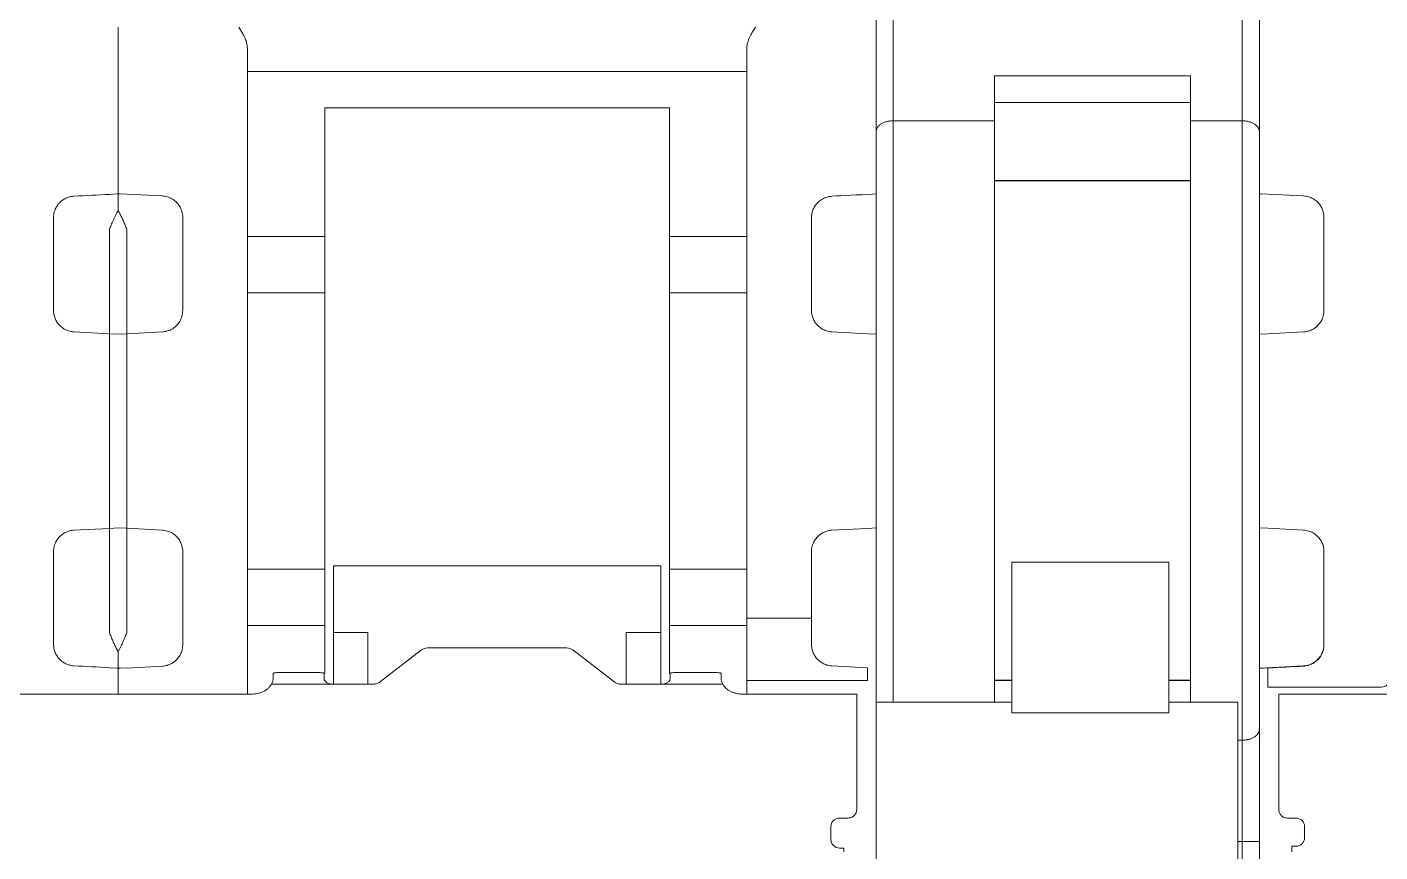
# Model space of a CAD drawing. Header units: millimetres. Extents: x 4137 to 6698, y 1400 to 3585.
# Drawn here: x 4567.43 to 4598.85, y 2349.15 to 2368.31 of the extents above; entities that cross this region are included whole.
import ezdxf

# ---------------------------------------------------------------- set-up
doc = ezdxf.new("R2010")
doc.units = ezdxf.units.MM
doc.layers.add('000-PI-Oprema', color=30, linetype='Continuous', lineweight=5)

msp = doc.modelspace()

# ---------------------------------------------------------------- linework, layer by layer
at = {"layer": '000-PI-Oprema', "color": 0, "linetype": 'ByBlock', "lineweight": 0}
for p, q in [((4587.148, 2365.88), (4587.148, 2392.491)), ((4587.548, 2366.135), (4587.548, 2392.491)), ((4595.648, 2366.135), (4595.648, 2392.491)), ((4596.048, 2392.491), (4596.048, 2365.88)), ((4596.048, 2392.491), (4596.048, 2365.88)), ((4589.898, 2366.135), (4589.898, 2367.176)), ((4594.448, 2367.176), (4589.898, 2367.176)), ((4594.448, 2367.176), (4594.448, 2366.135)), ((4594.448, 2366.561), (4589.898, 2366.561)), ((4587.148, 2352.631), (4587.148, 2365.88)), ((4589.898, 2366.135), (4587.548, 2366.135)), ((4587.548, 2366.135), (4587.548, 2352.631)), ((4589.898, 2366.135), (4589.898, 2352.631)), ((4595.648, 2366.135), (4594.448, 2366.135)), ((4594.448, 2352.631), (4594.448, 2366.135)), ((4595.648, 2351.747), (4595.648, 2366.135)), ((4596.048, 2365.88), (4596.048, 2352.002)), ((4594.448, 2364.747), (4589.898, 2364.747)), ((4594.448, 2364.741), (4589.898, 2364.741)), ((4592.548, 2364.747), (4592.548, 2364.741)), ((4590.298, 2355.882), (4590.298, 2352.384)), ((4593.948, 2355.882), (4590.298, 2355.882)), ((4593.948, 2355.882), (4593.948, 2352.384)), ((4589.898, 2353.141), (4590.298, 2353.141)), ((4590.298, 2353.135), (4589.898, 2353.135)), ((4593.948, 2353.141), (4594.448, 2353.141)), ((4594.448, 2353.135), (4593.948, 2353.135)), ((4587.148, 2327.041), (4587.148, 2352.631)), ((4590.298, 2352.631), (4587.148, 2352.631)), ((4593.948, 2352.384), (4590.298, 2352.384)), ((4595.548, 2352.631), (4593.948, 2352.631)), ((4595.548, 2352.631), (4595.548, 2348.231)), ((4595.648, 2351.747), (4595.548, 2351.747)), ((4595.648, 2349.391), (4595.648, 2351.747)), ((4596.048, 2352.002), (4596.048, 2349.391)), ((4595.548, 2349.391), (4595.648, 2349.391)), ((4596.048, 2349.391), (4595.648, 2349.391)), ((4595.648, 2348.391), (4595.648, 2349.391)), ((4596.048, 2349.391), (4596.048, 2348.791))]:
    msp.add_line(p, q, dxfattribs=at)
at = {"layer": '000-PI-Oprema', "color": 0, "lineweight": 0}
for p, q in [((4569.548, 2368.311), (4569.548, 2367.07)), ((4584.148, 2367.28), (4572.548, 2367.28)), ((4569.548, 2367.07), (4569.548, 2364.436)), ((4574.348, 2365.61), (4574.348, 2366.434)), ((4582.348, 2366.434), (4574.348, 2366.434)), ((4582.348, 2366.434), (4582.348, 2365.61)), ((4574.348, 2365.61), (4574.348, 2363.445)), ((4582.348, 2363.445), (4582.348, 2365.61)), ((4569.348, 2364.425), (4569.528, 2364.434)), ((4569.593, 2364.435), (4569.565, 2364.436)), ((4569.748, 2364.43), (4569.593, 2364.435)), ((4570.574, 2364.389), (4569.748, 2364.432)), ((4570.574, 2364.389), (4570.574, 2364.383)), ((4596.093, 2364.435), (4596.065, 2364.436)), ((4596.248, 2364.43), (4596.093, 2364.435)), ((4597.074, 2364.389), (4596.248, 2364.432)), ((4596.248, 2364.43), (4596.248, 2364.432)), ((4597.074, 2364.383), (4597.074, 2364.389)), ((4587.148, 2364.052), (4587.148, 2361.178)), ((4596.048, 2361.176), (4596.048, 2364.053)), ((4569.348, 2363.616), (4569.348, 2361.189)), ((4569.748, 2361.187), (4569.748, 2363.618)), ((4572.548, 2363.445), (4574.348, 2363.445)), ((4574.348, 2363.445), (4574.348, 2362.135)), ((4582.348, 2362.135), (4582.348, 2363.445)), ((4582.348, 2363.445), (4584.148, 2363.445)), ((4574.348, 2362.135), (4572.548, 2362.135)), ((4574.348, 2362.135), (4574.348, 2355.722)), ((4582.348, 2355.722), (4582.348, 2362.135)), ((4584.148, 2362.135), (4582.348, 2362.135)), ((4569.348, 2361.189), (4568.522, 2361.232)), ((4569.348, 2361.189), (4569.548, 2361.178)), ((4569.748, 2361.187), (4569.548, 2361.176)), ((4570.574, 2361.23), (4569.748, 2361.187)), ((4586.122, 2361.232), (4586.948, 2361.189)), ((4586.948, 2361.189), (4587.148, 2361.178)), ((4596.048, 2361.176), (4596.248, 2361.187)), ((4596.248, 2361.187), (4597.074, 2361.23)), ((4568.522, 2356.625), (4569.348, 2356.668)), ((4569.548, 2356.679), (4569.348, 2356.668)), ((4569.348, 2356.668), (4569.348, 2354.24)), ((4569.548, 2356.68), (4569.748, 2356.67)), ((4569.748, 2356.67), (4570.574, 2356.627)), ((4569.748, 2354.239), (4569.748, 2356.67)), ((4586.948, 2356.668), (4586.122, 2356.625)), ((4587.148, 2356.679), (4586.948, 2356.668)), ((4587.148, 2356.679), (4587.148, 2355.505)), ((4596.248, 2356.67), (4596.048, 2356.68)), ((4596.048, 2355.628), (4596.048, 2356.68)), ((4597.074, 2356.627), (4596.248, 2356.67)), ((4572.548, 2355.722), (4574.348, 2355.722)), ((4574.348, 2355.722), (4574.348, 2354.412)), ((4574.548, 2354.248), (4574.548, 2355.799)), ((4574.548, 2355.799), (4582.148, 2355.799)), ((4582.148, 2355.799), (4582.148, 2354.248)), ((4582.348, 2355.8), (4582.343, 2355.8)), ((4582.348, 2354.412), (4582.348, 2355.722)), ((4582.348, 2355.722), (4584.148, 2355.722)), ((4585.648, 2354.578), (4584.148, 2354.578)), ((4574.348, 2354.412), (4572.548, 2354.412)), ((4574.348, 2354.412), (4574.348, 2353.308)), ((4574.548, 2354.248), (4575.348, 2354.248)), ((4574.548, 2353.046), (4574.548, 2354.248)), ((4575.348, 2354.248), (4575.348, 2353.046)), ((4581.348, 2354.248), (4582.148, 2354.248)), ((4581.348, 2353.046), (4581.348, 2354.248)), ((4582.148, 2354.248), (4582.148, 2353.046)), ((4582.348, 2353.287), (4582.348, 2354.412)), ((4582.348, 2354.412), (4584.148, 2354.412)), ((4575.606, 2353.091), (4576.589, 2353.844)), ((4576.731, 2353.889), (4579.965, 2353.889)), ((4580.106, 2353.844), (4581.089, 2353.091)), ((4569.528, 2353.422), (4569.348, 2353.432)), ((4569.548, 2353.421), (4569.548, 2352.817)), ((4569.593, 2353.421), (4569.748, 2353.426)), ((4569.748, 2353.424), (4570.574, 2353.468)), ((4569.748, 2353.426), (4569.748, 2353.424)), ((4573.147, 2353.223), (4573.147, 2353.302)), ((4574.131, 2353.319), (4573.347, 2353.319)), ((4574.331, 2353.302), (4574.331, 2353.223)), ((4582.365, 2353.223), (4582.365, 2353.302)), ((4583.348, 2353.319), (4582.565, 2353.319)), ((4583.548, 2353.302), (4583.548, 2353.223)), ((4586.122, 2353.475), (4586.948, 2353.432)), ((4596.065, 2353.42), (4597.074, 2353.473)), ((4596.248, 2353.424), (4596.248, 2353.426)), ((4597.074, 2353.468), (4597.074, 2353.473)), ((4572.548, 2353.099), (4572.548, 2352.817)), ((4573.106, 2353.046), (4574.531, 2353.046)), ((4575.465, 2353.046), (4574.531, 2353.046)), ((4582.165, 2353.046), (4581.231, 2353.046)), ((4583.59, 2353.046), (4582.165, 2353.046)), ((4584.148, 2352.828), (4584.148, 2353.251)), ((4586.948, 2353.132), (4584.148, 2353.132)), ((4566.448, 2352.817), (4572.647, 2352.817)), ((4584.048, 2352.817), (4586.698, 2352.817)), ((4586.698, 2352.817), (4586.698, 2352.204)), ((4598.848, 2352.977), (4596.248, 2352.977)), ((4596.498, 2352.204), (4596.498, 2352.817)), ((4596.498, 2352.817), (4599.147, 2352.817)), ((4586.698, 2350.138), (4586.698, 2351.547)), ((4596.498, 2351.547), (4596.498, 2350.138)), ((4586.498, 2349.939), (4586.298, 2349.939)), ((4596.898, 2349.939), (4596.698, 2349.939)), ((4586.098, 2349.74), (4586.098, 2349.441)), ((4587.148, 2349.545), (4587.148, 2349.378)), ((4596.048, 2349.228), (4596.048, 2349.545)), ((4597.098, 2349.49), (4597.098, 2349.74)), ((4586.298, 2349.241), (4586.398, 2349.241)), ((4586.398, 2349.152), (4586.398, 2349.241)), ((4587.148, 2349.228), (4587.148, 2347.031)), ((4596.048, 2347.955), (4596.048, 2349.228)), ((4596.798, 2349.285), (4596.898, 2349.285)), ((4596.798, 2349.241), (4596.798, 2349.285)), ((4596.798, 2349.241), (4596.798, 2349.152))]:
    msp.add_line(p, q, dxfattribs=at)
at = {"layer": '000-PI-Oprema', "color": 0, "lineweight": 0, "flags": 128}
msp.add_lwpolyline([(4599.048, 2353.099), (4599.044, 2353.075), (4599.032, 2353.052), (4599.014, 2353.031), (4598.989, 2353.013), (4598.959, 2352.997), (4598.924, 2352.986), (4598.887, 2352.979), (4598.848, 2352.977)], dxfattribs=at)
at = {"layer": '000-PI-Oprema', "color": 0, "lineweight": 0}
for points, knots in [([(4572.348, 2368.311), (4572.381, 2368.258), (4572.428, 2368.184), (4572.48, 2368.084), (4572.513, 2368.007), (4572.541, 2367.92), (4572.546, 2367.853), (4572.548, 2367.821)], [0, 0, 0, 0, 0.350596, 0.493868, 0.625405, 0.821427, 1, 1, 1, 1]), ([(4584.148, 2367.821), (4584.149, 2367.842), (4584.151, 2367.886), (4584.165, 2367.952), (4584.187, 2368.018), (4584.216, 2368.085), (4584.267, 2368.184), (4584.314, 2368.259), (4584.348, 2368.311)], [0, 0, 0, 0, 0.117336, 0.242611, 0.377617, 0.505972, 0.652001, 1, 1, 1, 1]), ([(4587.148, 2368.311), (4587.148, 2368.279), (4587.148, 2368.215), (4587.148, 2368.119), (4587.148, 2368.024), (4587.148, 2367.897), (4587.148, 2367.741), (4587.148, 2367.565), (4587.148, 2367.405), (4587.148, 2367.268), (4587.148, 2367.152), (4587.148, 2367.097), (4587.148, 2367.07)], [0, 0, 0, 0, 0.061391, 0.122427, 0.18342, 0.24468, 0.372209, 0.500076, 0.627605, 0.755472, 0.877481, 1, 1, 1, 1]), ([(4596.048, 2367.07), (4596.048, 2367.083), (4596.048, 2367.109), (4596.048, 2367.157), (4596.048, 2367.209), (4596.048, 2367.289), (4596.048, 2367.405), (4596.048, 2367.564), (4596.048, 2367.741), (4596.048, 2367.927), (4596.048, 2368.118), (4596.048, 2368.247), (4596.048, 2368.311)], [0, 0, 0, 0, 0.061391, 0.122427, 0.18342, 0.24468, 0.372209, 0.500076, 0.627605, 0.755472, 0.877481, 1, 1, 1, 1]), ([(4572.548, 2367.821), (4572.548, 2367.806), (4572.548, 2367.774), (4572.548, 2367.733), (4572.548, 2367.696), (4572.548, 2367.677), (4572.548, 2367.667)], [0, 0, 0, 0, 0.251193, 0.5, 0.748807, 1, 1, 1, 1]), ([(4584.148, 2367.667), (4584.148, 2367.677), (4584.148, 2367.696), (4584.148, 2367.733), (4584.148, 2367.774), (4584.148, 2367.806), (4584.148, 2367.821)], [0, 0, 0, 0, 0.251193, 0.5, 0.748807, 1, 1, 1, 1]), ([(4572.548, 2367.667), (4572.548, 2367.627), (4572.548, 2367.546), (4572.548, 2367.415), (4572.548, 2367.275), (4572.548, 2367.128), (4572.548, 2366.972), (4572.548, 2366.807), (4572.548, 2366.635), (4572.548, 2366.394), (4572.548, 2366.076), (4572.548, 2365.664), (4572.548, 2365.227), (4572.548, 2364.914), (4572.548, 2364.757)], [0, 0, 0, 0, 0.062736, 0.125281, 0.187695, 0.250043, 0.312387, 0.374792, 0.437318, 0.500031, 0.625212, 0.749931, 0.874692, 1, 1, 1, 1]), ([(4584.148, 2364.606), (4584.148, 2364.689), (4584.148, 2364.856), (4584.148, 2365.097), (4584.148, 2365.332), (4584.148, 2365.559), (4584.148, 2365.779), (4584.148, 2365.992), (4584.148, 2366.198), (4584.148, 2366.462), (4584.148, 2366.771), (4584.148, 2367.108), (4584.148, 2367.411), (4584.148, 2367.582), (4584.148, 2367.667)], [0, 0, 0, 0, 0.062754, 0.125301, 0.187708, 0.250043, 0.312375, 0.374772, 0.437302, 0.500033, 0.625237, 0.749935, 0.874674, 1, 1, 1, 1]), ([(4587.148, 2367.07), (4587.148, 2367.033), (4587.148, 2366.959), (4587.148, 2366.839), (4587.148, 2366.713), (4587.148, 2366.579), (4587.148, 2366.437), (4587.148, 2366.288), (4587.148, 2366.132), (4587.148, 2365.914), (4587.148, 2365.626), (4587.148, 2365.254), (4587.148, 2364.858), (4587.148, 2364.576), (4587.148, 2364.434)], [0, 0, 0, 0, 0.062728, 0.125272, 0.18769, 0.250045, 0.312396, 0.374803, 0.437328, 0.500029, 0.625194, 0.749922, 0.874696, 1, 1, 1, 1]), ([(4596.048, 2364.436), (4596.048, 2364.507), (4596.048, 2364.65), (4596.048, 2364.856), (4596.048, 2365.057), (4596.048, 2365.252), (4596.048, 2365.44), (4596.048, 2365.623), (4596.048, 2365.799), (4596.048, 2366.026), (4596.048, 2366.292), (4596.048, 2366.582), (4596.048, 2366.845), (4596.048, 2366.995), (4596.048, 2367.07)], [0, 0, 0, 0, 0.062728, 0.125271, 0.18769, 0.250045, 0.312396, 0.374804, 0.437328, 0.500029, 0.625194, 0.749922, 0.874696, 1, 1, 1, 1]), ([(4572.548, 2364.757), (4572.548, 2364.693), (4572.548, 2364.566), (4572.548, 2364.367), (4572.548, 2364.165), (4572.548, 2363.957), (4572.548, 2363.745), (4572.548, 2363.528), (4572.548, 2363.306), (4572.548, 2363.155), (4572.548, 2363.08)], [0, 0, 0, 0, 0.12575, 0.250858, 0.375537, 0.5, 0.624463, 0.749142, 0.87425, 1, 1, 1, 1]), ([(4568.048, 2363.882), (4568.049, 2363.905), (4568.05, 2363.95), (4568.064, 2364.017), (4568.09, 2364.09), (4568.133, 2364.168), (4568.196, 2364.242), (4568.27, 2364.302), (4568.35, 2364.344), (4568.435, 2364.373), (4568.493, 2364.379), (4568.522, 2364.382)], [0, 0, 0, 0, 0.093221, 0.185813, 0.279137, 0.41434, 0.546905, 0.668022, 0.785627, 0.893606, 1, 1, 1, 1]), ([(4571.048, 2363.891), (4571.047, 2363.914), (4571.045, 2363.959), (4571.031, 2364.025), (4571.005, 2364.098), (4570.963, 2364.175), (4570.893, 2364.257), (4570.801, 2364.327), (4570.69, 2364.375), (4570.611, 2364.385), (4570.574, 2364.389)], [0, 0, 0, 0, 0.092601, 0.18543, 0.278489, 0.413813, 0.545287, 0.709927, 0.860804, 1, 1, 1, 1]), ([(4584.148, 2363.212), (4584.148, 2363.283), (4584.148, 2363.425), (4584.148, 2363.633), (4584.148, 2363.837), (4584.148, 2364.037), (4584.148, 2364.231), (4584.148, 2364.422), (4584.148, 2364.544), (4584.148, 2364.606)], [0, 0, 0, 0, 0.143512, 0.28637, 0.428834, 0.571166, 0.71363, 0.856488, 1, 1, 1, 1]), ([(4586.122, 2364.382), (4586.103, 2364.38), (4586.066, 2364.377), (4586.01, 2364.364), (4585.954, 2364.345), (4585.9, 2364.318), (4585.847, 2364.284), (4585.792, 2364.237), (4585.735, 2364.17), (4585.686, 2364.083), (4585.654, 2363.984), (4585.65, 2363.916), (4585.648, 2363.882)], [0, 0, 0, 0, 0.067869, 0.138425, 0.211987, 0.288836, 0.369219, 0.453352, 0.573685, 0.721104, 0.860335, 1, 1, 1, 1]), ([(4597.074, 2364.389), (4597.093, 2364.388), (4597.132, 2364.384), (4597.189, 2364.371), (4597.255, 2364.347), (4597.327, 2364.309), (4597.4, 2364.249), (4597.463, 2364.175), (4597.51, 2364.088), (4597.542, 2363.993), (4597.546, 2363.925), (4597.548, 2363.891)], [0, 0, 0, 0, 0.071618, 0.143308, 0.216363, 0.334035, 0.455285, 0.587191, 0.721903, 0.860899, 1, 1, 1, 1]), ([(4569.348, 2363.616), (4569.36, 2363.648), (4569.388, 2363.717), (4569.434, 2363.823), (4569.488, 2363.94), (4569.527, 2364.013), (4569.548, 2364.052)], [0, 0, 0, 0, 0.193415, 0.424448, 0.693252, 1, 1, 1, 1]), ([(4569.748, 2363.618), (4569.735, 2363.65), (4569.71, 2363.713), (4569.671, 2363.804), (4569.631, 2363.891), (4569.59, 2363.976), (4569.562, 2364.027), (4569.548, 2364.053)], [0, 0, 0, 0, 0.194202, 0.390464, 0.589612, 0.792498, 1, 1, 1, 1]), ([(4585.648, 2363.882), (4585.648, 2363.817), (4585.648, 2363.685), (4585.648, 2363.484), (4585.648, 2363.347), (4585.648, 2363.279)], [0, 0, 0, 0, 0.333419, 0.666581, 1, 1, 1, 1]), ([(4572.548, 2363.08), (4572.548, 2362.969), (4572.548, 2362.748), (4572.548, 2362.412), (4572.548, 2362.074), (4572.548, 2361.734), (4572.548, 2361.392), (4572.548, 2360.813), (4572.548, 2359.993), (4572.548, 2358.929), (4572.548, 2357.864), (4572.548, 2356.928), (4572.548, 2356.122), (4572.548, 2355.443), (4572.548, 2354.999), (4572.548, 2354.777)], [0, 0, 0, 0, 0.041447, 0.082829, 0.124176, 0.16552, 0.206891, 0.248321, 0.374134, 0.500011, 0.625824, 0.751702, 0.834467, 0.91715, 1, 1, 1, 1]), ([(4584.148, 2354.645), (4584.148, 2354.759), (4584.148, 2354.987), (4584.148, 2355.332), (4584.148, 2355.68), (4584.148, 2356.031), (4584.148, 2356.384), (4584.148, 2356.981), (4584.148, 2357.828), (4584.148, 2358.928), (4584.148, 2360.028), (4584.148, 2360.995), (4584.148, 2361.827), (4584.148, 2362.527), (4584.148, 2362.983), (4584.148, 2363.212)], [0, 0, 0, 0, 0.041431, 0.082793, 0.124119, 0.165441, 0.206793, 0.248207, 0.374079, 0.500012, 0.625883, 0.751817, 0.834548, 0.917188, 1, 1, 1, 1]), ([(4585.648, 2363.279), (4585.648, 2363.177), (4585.648, 2362.974), (4585.648, 2362.667), (4585.648, 2362.357), (4585.648, 2362.046), (4585.648, 2361.836), (4585.648, 2361.731)], [0, 0, 0, 0, 0.200123, 0.400061, 0.599939, 0.799877, 1, 1, 1, 1]), ([(4597.548, 2361.73), (4597.548, 2361.849), (4597.548, 2362.088), (4597.548, 2362.443), (4597.548, 2362.796), (4597.548, 2363.028), (4597.548, 2363.145)], [0, 0, 0, 0, 0.2501, 0.5, 0.7499, 1, 1, 1, 1]), ([(4568.522, 2361.232), (4568.501, 2361.234), (4568.459, 2361.238), (4568.398, 2361.253), (4568.329, 2361.279), (4568.256, 2361.321), (4568.184, 2361.384), (4568.125, 2361.458), (4568.081, 2361.544), (4568.053, 2361.636), (4568.049, 2361.699), (4568.048, 2361.731)], [0, 0, 0, 0, 0.082209, 0.16366, 0.245689, 0.369303, 0.493372, 0.618767, 0.744744, 0.872104, 1, 1, 1, 1]), ([(4570.574, 2361.23), (4570.594, 2361.232), (4570.635, 2361.236), (4570.696, 2361.251), (4570.755, 2361.273), (4570.811, 2361.303), (4570.863, 2361.339), (4570.922, 2361.394), (4570.983, 2361.475), (4571.037, 2361.593), (4571.044, 2361.682), (4571.048, 2361.73)], [0, 0, 0, 0, 0.080411, 0.161533, 0.243405, 0.326066, 0.409552, 0.493901, 0.642123, 0.810797, 1, 1, 1, 1]), ([(4586.122, 2361.232), (4586.101, 2361.234), (4586.059, 2361.238), (4585.998, 2361.253), (4585.929, 2361.279), (4585.856, 2361.321), (4585.784, 2361.384), (4585.725, 2361.458), (4585.681, 2361.544), (4585.653, 2361.636), (4585.649, 2361.699), (4585.648, 2361.731)], [0, 0, 0, 0, 0.082209, 0.16366, 0.245689, 0.369303, 0.493372, 0.618767, 0.744744, 0.872104, 1, 1, 1, 1]), ([(4597.548, 2361.73), (4597.547, 2361.708), (4597.545, 2361.666), (4597.533, 2361.603), (4597.51, 2361.532), (4597.47, 2361.457), (4597.411, 2361.382), (4597.339, 2361.319), (4597.257, 2361.273), (4597.168, 2361.24), (4597.105, 2361.234), (4597.074, 2361.23)], [0, 0, 0, 0, 0.085507, 0.170147, 0.255273, 0.381189, 0.506725, 0.630753, 0.754527, 0.877113, 1, 1, 1, 1]), ([(4569.348, 2361.189), (4569.348, 2361.082), (4569.348, 2360.868), (4569.348, 2360.547), (4569.348, 2360.224), (4569.348, 2359.901), (4569.348, 2359.578), (4569.348, 2359.253), (4569.348, 2358.847), (4569.348, 2358.36), (4569.348, 2357.794), (4569.348, 2357.229), (4569.348, 2356.855), (4569.348, 2356.668)], [0, 0, 0, 0, 0.071556, 0.142997, 0.214365, 0.285706, 0.357065, 0.428486, 0.500013, 0.625062, 0.749916, 0.874816, 1, 1, 1, 1]), ([(4587.148, 2361.178), (4587.148, 2361.072), (4587.148, 2360.86), (4587.148, 2360.54), (4587.148, 2360.219), (4587.148, 2359.897), (4587.148, 2359.575), (4587.148, 2359.252), (4587.148, 2358.848), (4587.148, 2358.363), (4587.148, 2357.799), (4587.148, 2357.236), (4587.148, 2356.865), (4587.148, 2356.679)], [0, 0, 0, 0, 0.071572, 0.143012, 0.214372, 0.285701, 0.357051, 0.428472, 0.500015, 0.625079, 0.749917, 0.8748, 1, 1, 1, 1]), ([(4596.048, 2356.68), (4596.048, 2356.787), (4596.048, 2356.999), (4596.048, 2357.318), (4596.048, 2357.639), (4596.048, 2357.96), (4596.048, 2358.282), (4596.048, 2358.605), (4596.048, 2359.009), (4596.048, 2359.494), (4596.048, 2360.057), (4596.048, 2360.619), (4596.048, 2360.991), (4596.048, 2361.176)], [0, 0, 0, 0, 0.071572, 0.143012, 0.214372, 0.285701, 0.357051, 0.428472, 0.500015, 0.625079, 0.749917, 0.8748, 1, 1, 1, 1]), ([(4568.048, 2356.125), (4568.048, 2356.147), (4568.05, 2356.189), (4568.063, 2356.252), (4568.086, 2356.323), (4568.125, 2356.398), (4568.184, 2356.473), (4568.256, 2356.536), (4568.338, 2356.582), (4568.428, 2356.615), (4568.49, 2356.621), (4568.522, 2356.625)], [0, 0, 0, 0, 0.085573, 0.170275, 0.255463, 0.381339, 0.506835, 0.630803, 0.754517, 0.877108, 1, 1, 1, 1]), ([(4571.048, 2356.127), (4571.047, 2356.152), (4571.045, 2356.199), (4571.029, 2356.267), (4571.007, 2356.328), (4570.978, 2356.383), (4570.946, 2356.432), (4570.894, 2356.492), (4570.813, 2356.557), (4570.698, 2356.611), (4570.615, 2356.621), (4570.574, 2356.627)], [0, 0, 0, 0, 0.097376, 0.189595, 0.276665, 0.358598, 0.435408, 0.507112, 0.674555, 0.83875, 1, 1, 1, 1]), ([(4585.648, 2356.125), (4585.648, 2356.147), (4585.65, 2356.189), (4585.663, 2356.252), (4585.686, 2356.323), (4585.725, 2356.398), (4585.784, 2356.473), (4585.856, 2356.536), (4585.938, 2356.582), (4586.028, 2356.615), (4586.09, 2356.621), (4586.122, 2356.625)], [0, 0, 0, 0, 0.085573, 0.170275, 0.255463, 0.381339, 0.506835, 0.630803, 0.754517, 0.877108, 1, 1, 1, 1]), ([(4597.074, 2356.627), (4597.095, 2356.625), (4597.137, 2356.621), (4597.198, 2356.606), (4597.266, 2356.579), (4597.339, 2356.537), (4597.411, 2356.475), (4597.471, 2356.4), (4597.514, 2356.315), (4597.543, 2356.223), (4597.546, 2356.159), (4597.548, 2356.127)], [0, 0, 0, 0, 0.082205, 0.163652, 0.245679, 0.369354, 0.493482, 0.618917, 0.744935, 0.872201, 1, 1, 1, 1]), ([(4585.648, 2356.125), (4585.648, 2356.021), (4585.648, 2355.811), (4585.648, 2355.5), (4585.648, 2355.19), (4585.648, 2354.882), (4585.648, 2354.679), (4585.648, 2354.578)], [0, 0, 0, 0, 0.200123, 0.400061, 0.599939, 0.799877, 1, 1, 1, 1]), ([(4597.548, 2354.712), (4597.548, 2354.828), (4597.548, 2355.061), (4597.548, 2355.414), (4597.548, 2355.769), (4597.548, 2356.008), (4597.548, 2356.127)], [0, 0, 0, 0, 0.2501, 0.5, 0.7499, 1, 1, 1, 1]), ([(4587.148, 2355.528), (4587.148, 2355.514), (4587.148, 2355.486), (4587.148, 2355.264), (4587.148, 2354.916), (4587.148, 2354.459), (4587.148, 2354.076), (4587.148, 2353.805)], [0, 0, 0, 0, 0.201961, 0.403921, 0.605881, 0.807842, 1, 1, 1, 1]), ([(4596.048, 2353.803), (4596.048, 2353.803), (4596.048, 2354.13), (4596.048, 2354.513), (4596.048, 2355.002), (4596.048, 2355.356), (4596.048, 2355.586), (4596.048, 2355.614), (4596.048, 2355.628)], [0, 0, 0, 0, 0.008736, 0.206989, 0.405242, 0.603494, 0.801747, 1, 1, 1, 1]), ([(4572.548, 2354.777), (4572.548, 2354.701), (4572.548, 2354.55), (4572.548, 2354.329), (4572.548, 2354.112), (4572.548, 2353.9), (4572.548, 2353.692), (4572.548, 2353.489), (4572.548, 2353.291), (4572.548, 2353.163), (4572.548, 2353.099)], [0, 0, 0, 0, 0.12575, 0.250858, 0.375537, 0.5, 0.624463, 0.749142, 0.87425, 1, 1, 1, 1]), ([(4584.148, 2353.251), (4584.148, 2353.313), (4584.148, 2353.435), (4584.148, 2353.626), (4584.148, 2353.82), (4584.148, 2354.02), (4584.148, 2354.223), (4584.148, 2354.432), (4584.148, 2354.574), (4584.148, 2354.645)], [0, 0, 0, 0, 0.143512, 0.28637, 0.428834, 0.571166, 0.71363, 0.856488, 1, 1, 1, 1]), ([(4585.648, 2354.578), (4585.648, 2354.51), (4585.648, 2354.373), (4585.648, 2354.171), (4585.648, 2354.04), (4585.648, 2353.974)], [0, 0, 0, 0, 0.333419, 0.666581, 1, 1, 1, 1]), ([(4597.548, 2353.965), (4597.548, 2354.026), (4597.548, 2354.147), (4597.548, 2354.333), (4597.548, 2354.521), (4597.548, 2354.648), (4597.548, 2354.712)], [0, 0, 0, 0, 0.25014, 0.5, 0.74986, 1, 1, 1, 1]), ([(4569.348, 2354.24), (4569.36, 2354.209), (4569.385, 2354.145), (4569.424, 2354.054), (4569.464, 2353.967), (4569.506, 2353.883), (4569.534, 2353.831), (4569.548, 2353.805)], [0, 0, 0, 0, 0.1942, 0.390457, 0.5896, 0.792488, 1, 1, 1, 1]), ([(4568.522, 2353.475), (4568.502, 2353.477), (4568.464, 2353.48), (4568.407, 2353.493), (4568.342, 2353.517), (4568.27, 2353.555), (4568.196, 2353.615), (4568.133, 2353.689), (4568.085, 2353.777), (4568.054, 2353.873), (4568.05, 2353.941), (4568.048, 2353.974)], [0, 0, 0, 0, 0.070996, 0.142095, 0.214573, 0.332083, 0.453298, 0.585758, 0.72107, 0.860537, 1, 1, 1, 1]), ([(4569.748, 2354.239), (4569.735, 2354.207), (4569.708, 2354.138), (4569.662, 2354.032), (4569.608, 2353.916), (4569.569, 2353.842), (4569.548, 2353.803)], [0, 0, 0, 0, 0.193384, 0.424408, 0.693222, 1, 1, 1, 1]), ([(4570.574, 2353.468), (4570.592, 2353.469), (4570.63, 2353.472), (4570.686, 2353.485), (4570.742, 2353.505), (4570.797, 2353.532), (4570.849, 2353.566), (4570.906, 2353.615), (4570.969, 2353.689), (4571.017, 2353.782), (4571.043, 2353.879), (4571.046, 2353.937), (4571.048, 2353.965)], [0, 0, 0, 0, 0.068374, 0.139376, 0.213318, 0.290476, 0.371092, 0.45538, 0.587276, 0.76147, 0.88059, 1, 1, 1, 1]), ([(4586.122, 2353.475), (4586.102, 2353.477), (4586.064, 2353.48), (4586.007, 2353.493), (4585.942, 2353.517), (4585.87, 2353.555), (4585.796, 2353.615), (4585.733, 2353.689), (4585.685, 2353.777), (4585.654, 2353.873), (4585.65, 2353.941), (4585.648, 2353.974)], [0, 0, 0, 0, 0.070997, 0.142096, 0.214572, 0.332081, 0.453288, 0.585757, 0.721078, 0.860541, 1, 1, 1, 1]), ([(4597.074, 2353.473), (4597.115, 2353.476), (4597.162, 2353.483), (4597.261, 2353.517), (4597.314, 2353.545), (4597.414, 2353.626), (4597.461, 2353.681), (4597.528, 2353.815), (4597.548, 2353.894), (4597.548, 2353.973)], [0, 0, 0, 0, 0.25, 0.25, 0.5, 0.5, 0.75, 0.75, 1, 1, 1, 1]), ([(4597.074, 2353.468), (4597.092, 2353.469), (4597.13, 2353.472), (4597.186, 2353.485), (4597.242, 2353.505), (4597.297, 2353.532), (4597.349, 2353.566), (4597.406, 2353.615), (4597.469, 2353.689), (4597.517, 2353.782), (4597.543, 2353.879), (4597.546, 2353.937), (4597.548, 2353.965)], [0, 0, 0, 0, 0.068374, 0.139377, 0.213319, 0.290477, 0.371094, 0.455382, 0.587277, 0.761474, 0.880592, 1, 1, 1, 1]), ([(4573.147, 2353.302), (4573.147, 2353.306), (4573.169, 2353.311), (4573.243, 2353.317), (4573.295, 2353.319), (4573.347, 2353.319)], [0, 0, 0, 0, 0.5, 0.5, 1, 1, 1, 1]), ([(4574.331, 2353.302), (4574.33, 2353.303), (4574.328, 2353.305), (4574.317, 2353.308), (4574.298, 2353.311), (4574.265, 2353.315), (4574.21, 2353.318), (4574.157, 2353.319), (4574.131, 2353.319)], [0, 0, 0, 0, 0.128148, 0.251094, 0.373747, 0.501054, 0.748354, 1, 1, 1, 1]), ([(4582.365, 2353.302), (4582.365, 2353.306), (4582.386, 2353.311), (4582.46, 2353.317), (4582.512, 2353.319), (4582.565, 2353.319)], [0, 0, 0, 0, 0.5, 0.5, 1, 1, 1, 1]), ([(4583.548, 2353.302), (4583.547, 2353.303), (4583.546, 2353.305), (4583.534, 2353.308), (4583.516, 2353.311), (4583.482, 2353.315), (4583.427, 2353.318), (4583.375, 2353.319), (4583.348, 2353.319)], [0, 0, 0, 0, 0.128148, 0.251094, 0.373747, 0.501054, 0.748354, 1, 1, 1, 1]), ([(4587.148, 2353.423), (4587.148, 2353.351), (4587.148, 2353.209), (4587.148, 2353.002), (4587.148, 2352.801), (4587.148, 2352.606), (4587.148, 2352.417), (4587.148, 2352.235), (4587.148, 2352.058), (4587.148, 2351.832), (4587.148, 2351.565), (4587.148, 2351.275), (4587.148, 2351.012), (4587.148, 2350.862), (4587.148, 2350.787)], [0, 0, 0, 0, 0.062728, 0.125272, 0.18769, 0.250045, 0.312396, 0.374803, 0.437328, 0.500029, 0.625194, 0.749922, 0.874696, 1, 1, 1, 1]), ([(4596.048, 2350.787), (4596.048, 2350.824), (4596.048, 2350.897), (4596.048, 2351.017), (4596.048, 2351.144), (4596.048, 2351.278), (4596.048, 2351.419), (4596.048, 2351.568), (4596.048, 2351.724), (4596.048, 2351.942), (4596.048, 2352.23), (4596.048, 2352.602), (4596.048, 2352.997), (4596.048, 2353.279), (4596.048, 2353.421)], [0, 0, 0, 0, 0.062728, 0.125271, 0.18769, 0.250045, 0.312396, 0.374804, 0.437328, 0.500029, 0.625194, 0.749922, 0.874696, 1, 1, 1, 1]), ([(4596.248, 2353.426), (4596.221, 2353.426), (4596.169, 2353.424), (4596.118, 2353.422), (4596.093, 2353.421)], [0, 0, 0, 0, 0.508632, 1, 1, 1, 1]), ([(4573.106, 2353.046), (4573.095, 2353.03), (4573.074, 2352.996), (4573.031, 2352.951), (4572.98, 2352.912), (4572.904, 2352.867), (4572.793, 2352.826), (4572.696, 2352.82), (4572.647, 2352.817)], [0, 0, 0, 0, 0.126929, 0.250928, 0.374602, 0.500576, 0.748126, 1, 1, 1, 1]), ([(4573.147, 2353.173), (4573.147, 2353.164), (4573.146, 2353.147), (4573.138, 2353.116), (4573.125, 2353.083), (4573.112, 2353.059), (4573.106, 2353.046)], [0, 0, 0, 0, 0.256458, 0.506841, 0.753776, 1, 1, 1, 1]), ([(4574.531, 2353.046), (4574.517, 2353.047), (4574.49, 2353.048), (4574.452, 2353.057), (4574.417, 2353.071), (4574.377, 2353.096), (4574.338, 2353.133), (4574.333, 2353.16), (4574.331, 2353.173)], [0, 0, 0, 0, 0.128818, 0.251822, 0.37424, 0.501366, 0.746636, 1, 1, 1, 1]), ([(4575.606, 2353.091), (4575.596, 2353.085), (4575.577, 2353.071), (4575.542, 2353.057), (4575.504, 2353.048), (4575.478, 2353.047), (4575.465, 2353.046)], [0, 0, 0, 0, 0.25487, 0.5, 0.74513, 1, 1, 1, 1]), ([(4581.231, 2353.046), (4581.217, 2353.047), (4581.191, 2353.048), (4581.153, 2353.057), (4581.119, 2353.071), (4581.099, 2353.085), (4581.089, 2353.091)], [0, 0, 0, 0, 0.25487, 0.5, 0.74513, 1, 1, 1, 1]), ([(4582.365, 2353.173), (4582.364, 2353.166), (4582.363, 2353.154), (4582.352, 2353.132), (4582.334, 2353.111), (4582.301, 2353.083), (4582.245, 2353.053), (4582.192, 2353.049), (4582.165, 2353.046)], [0, 0, 0, 0, 0.130698, 0.254597, 0.376443, 0.501216, 0.749391, 1, 1, 1, 1]), ([(4583.59, 2353.046), (4583.583, 2353.059), (4583.57, 2353.083), (4583.558, 2353.116), (4583.549, 2353.147), (4583.548, 2353.164), (4583.548, 2353.173)], [0, 0, 0, 0, 0.246224, 0.493159, 0.743542, 1, 1, 1, 1]), ([(4584.048, 2352.817), (4584.023, 2352.817), (4583.975, 2352.819), (4583.904, 2352.831), (4583.837, 2352.851), (4583.753, 2352.887), (4583.659, 2352.948), (4583.613, 2353.013), (4583.59, 2353.046)], [0, 0, 0, 0, 0.126929, 0.250928, 0.374602, 0.500576, 0.748126, 1, 1, 1, 1]), ([(4587.148, 2350.787), (4587.148, 2350.774), (4587.148, 2350.748), (4587.148, 2350.7), (4587.148, 2350.647), (4587.148, 2350.568), (4587.148, 2350.452), (4587.148, 2350.293), (4587.148, 2350.116), (4587.148, 2349.93), (4587.148, 2349.738), (4587.148, 2349.61), (4587.148, 2349.545)], [0, 0, 0, 0, 0.061391, 0.122427, 0.18342, 0.24468, 0.372209, 0.500076, 0.627605, 0.755472, 0.877481, 1, 1, 1, 1]), ([(4596.048, 2349.545), (4596.048, 2349.578), (4596.048, 2349.642), (4596.048, 2349.738), (4596.048, 2349.833), (4596.048, 2349.96), (4596.048, 2350.116), (4596.048, 2350.292), (4596.048, 2350.452), (4596.048, 2350.589), (4596.048, 2350.704), (4596.048, 2350.76), (4596.048, 2350.787)], [0, 0, 0, 0, 0.061391, 0.122427, 0.18342, 0.24468, 0.372209, 0.500076, 0.627605, 0.755472, 0.877481, 1, 1, 1, 1]), ([(4586.298, 2349.939), (4586.245, 2349.939), (4586.193, 2349.917), (4586.119, 2349.844), (4586.098, 2349.792), (4586.098, 2349.74)], [0, 0, 0, 0, 0.5, 0.5, 1, 1, 1, 1]), ([(4586.498, 2349.939), (4586.511, 2349.94), (4586.537, 2349.941), (4586.575, 2349.953), (4586.61, 2349.971), (4586.649, 2350.004), (4586.69, 2350.059), (4586.695, 2350.112), (4586.698, 2350.138)], [0, 0, 0, 0, 0.128148, 0.251094, 0.373747, 0.501054, 0.748354, 1, 1, 1, 1]), ([(4596.498, 2350.138), (4596.498, 2350.125), (4596.5, 2350.099), (4596.512, 2350.061), (4596.53, 2350.027), (4596.563, 2349.987), (4596.619, 2349.947), (4596.671, 2349.942), (4596.698, 2349.939)], [0, 0, 0, 0, 0.128148, 0.251094, 0.373747, 0.501054, 0.748354, 1, 1, 1, 1]), ([(4597.098, 2349.74), (4597.098, 2349.792), (4597.076, 2349.844), (4597.002, 2349.917), (4596.95, 2349.939), (4596.898, 2349.939)], [0, 0, 0, 0, 0.5, 0.5, 1, 1, 1, 1]), ([(4586.098, 2349.441), (4586.098, 2349.389), (4586.119, 2349.337), (4586.193, 2349.263), (4586.245, 2349.241), (4586.298, 2349.241)], [0, 0, 0, 0, 0.5, 0.5, 1, 1, 1, 1]), ([(4587.148, 2349.378), (4587.148, 2349.365), (4587.148, 2349.339), (4587.148, 2349.302), (4587.148, 2349.266), (4587.148, 2349.235), (4587.148, 2349.23), (4587.148, 2349.228)], [0, 0, 0, 0, 0.169382, 0.332374, 0.500748, 0.7482, 1, 1, 1, 1]), ([(4596.898, 2349.285), (4596.911, 2349.286), (4596.937, 2349.287), (4596.975, 2349.299), (4597.01, 2349.317), (4597.049, 2349.35), (4597.09, 2349.405), (4597.095, 2349.458), (4597.098, 2349.49)], [0, 0, 0, 0, 0.128148, 0.251094, 0.373747, 0.501054, 0.748354, 1, 1, 1, 1])]:
    msp.add_open_spline(points, degree=3, knots=knots, dxfattribs=at)
at = {"layer": '000-PI-Oprema', "color": 0, "linetype": 'ByBlock', "lineweight": 0}
for points, knots in [([(4587.148, 2365.88), (4587.148, 2365.884), (4587.148, 2365.888), (4587.148, 2365.896), (4587.15, 2365.907), (4587.152, 2365.919), (4587.159, 2365.942), (4587.165, 2365.957), (4587.178, 2365.979), (4587.183, 2365.986), (4587.194, 2366.001), (4587.206, 2366.015), (4587.22, 2366.028), (4587.236, 2366.041), (4587.244, 2366.047), (4587.27, 2366.065), (4587.29, 2366.077), (4587.323, 2366.092), (4587.334, 2366.096), (4587.358, 2366.105), (4587.382, 2366.113), (4587.408, 2366.119), (4587.428, 2366.123), (4587.435, 2366.125), (4587.449, 2366.127), (4587.456, 2366.128), (4587.49, 2366.133), (4587.519, 2366.135), (4587.548, 2366.135)], [0, 0, 0, 0, 0.03125, 0.03125, 0.0625, 0.125, 0.125, 0.25, 0.25, 0.3125, 0.3125, 0.375, 0.4375, 0.4375, 0.5, 0.5, 0.625, 0.625, 0.6875, 0.6875, 0.75, 0.8125, 0.8125, 0.84375, 0.84375, 0.875, 0.875, 1, 1, 1, 1]), ([(4595.648, 2366.135), (4595.677, 2366.135), (4595.705, 2366.133), (4595.74, 2366.128), (4595.747, 2366.127), (4595.76, 2366.125), (4595.767, 2366.123), (4595.787, 2366.119), (4595.813, 2366.113), (4595.838, 2366.105), (4595.861, 2366.096), (4595.873, 2366.092), (4595.905, 2366.077), (4595.925, 2366.065), (4595.951, 2366.047), (4595.96, 2366.041), (4595.975, 2366.028), (4595.989, 2366.015), (4596.001, 2366.001), (4596.012, 2365.986), (4596.017, 2365.979), (4596.03, 2365.957), (4596.037, 2365.942), (4596.043, 2365.919), (4596.046, 2365.907), (4596.047, 2365.896), (4596.048, 2365.888), (4596.048, 2365.884), (4596.048, 2365.88)], [0, 0, 0, 0, 0.125, 0.125, 0.15625, 0.15625, 0.1875, 0.1875, 0.25, 0.3125, 0.3125, 0.375, 0.375, 0.5, 0.5, 0.5625, 0.5625, 0.625, 0.6875, 0.6875, 0.75, 0.75, 0.875, 0.875, 0.9375, 0.96875, 0.96875, 1, 1, 1, 1]), ([(4595.648, 2351.747), (4595.677, 2351.747), (4595.705, 2351.749), (4595.74, 2351.754), (4595.747, 2351.755), (4595.76, 2351.757), (4595.767, 2351.759), (4595.787, 2351.763), (4595.813, 2351.769), (4595.838, 2351.777), (4595.861, 2351.786), (4595.873, 2351.791), (4595.905, 2351.806), (4595.925, 2351.817), (4595.951, 2351.835), (4595.96, 2351.841), (4595.975, 2351.854), (4595.989, 2351.868), (4596.001, 2351.882), (4596.012, 2351.896), (4596.017, 2351.903), (4596.03, 2351.925), (4596.037, 2351.94), (4596.043, 2351.963), (4596.046, 2351.975), (4596.047, 2351.986), (4596.048, 2351.994), (4596.048, 2351.998), (4596.048, 2352.002)], [0, 0, 0, 0, 0.125, 0.125, 0.15625, 0.15625, 0.1875, 0.1875, 0.25, 0.3125, 0.3125, 0.375, 0.375, 0.5, 0.5, 0.5625, 0.5625, 0.625, 0.6875, 0.6875, 0.75, 0.75, 0.875, 0.875, 0.9375, 0.96875, 0.96875, 1, 1, 1, 1])]:
    msp.add_open_spline(points, degree=3, knots=knots, dxfattribs=at)
at = {"layer": '000-PI-Oprema', "color": 0, "lineweight": 0}
for points in [[(4568.522, 2364.382), (4568.797, 2364.396), (4569.072, 2364.411), (4569.348, 2364.425)], [(4569.528, 2364.434), (4569.535, 2364.434), (4569.541, 2364.434), (4569.548, 2364.434)], [(4569.548, 2364.436), (4569.553, 2364.436), (4569.559, 2364.436), (4569.565, 2364.436)], [(4569.548, 2364.052), (4569.548, 2364.283), (4569.548, 2364.419), (4569.548, 2364.434)], [(4586.122, 2364.382), (4586.397, 2364.396), (4586.672, 2364.411), (4587.148, 2364.434)], [(4587.148, 2364.052), (4587.148, 2364.283), (4587.148, 2364.419), (4587.148, 2364.434)], [(4596.065, 2364.436), (4596.059, 2364.437), (4596.053, 2364.436), (4596.048, 2364.436)], [(4596.048, 2364.436), (4596.048, 2364.421), (4596.048, 2364.284), (4596.048, 2364.053)], [(4568.048, 2363.279), (4568.048, 2363.485), (4568.048, 2363.687), (4568.048, 2363.882)], [(4571.048, 2363.891), (4571.048, 2363.65), (4571.048, 2363.4), (4571.048, 2363.145)], [(4597.548, 2363.891), (4597.548, 2363.65), (4597.548, 2363.4), (4597.548, 2363.145)], [(4568.048, 2361.731), (4568.048, 2362.256), (4568.048, 2362.773), (4568.048, 2363.279)], [(4571.048, 2363.145), (4571.048, 2362.681), (4571.048, 2362.208), (4571.048, 2361.73)], [(4569.748, 2361.187), (4569.748, 2359.697), (4569.748, 2358.16), (4569.748, 2356.67)], [(4568.048, 2354.578), (4568.048, 2355.084), (4568.048, 2355.601), (4568.048, 2356.125)], [(4571.048, 2356.127), (4571.048, 2355.649), (4571.048, 2355.176), (4571.048, 2354.712)], [(4568.048, 2353.974), (4568.048, 2354.17), (4568.048, 2354.372), (4568.048, 2354.578)], [(4571.048, 2354.712), (4571.048, 2354.457), (4571.048, 2354.207), (4571.048, 2353.965)], [(4569.548, 2353.423), (4569.548, 2353.438), (4569.548, 2353.574), (4569.548, 2353.805)], [(4576.589, 2353.844), (4576.626, 2353.873), (4576.678, 2353.889), (4576.731, 2353.889)], [(4579.965, 2353.889), (4580.017, 2353.889), (4580.069, 2353.873), (4580.106, 2353.844)], [(4587.148, 2353.423), (4587.148, 2353.438), (4587.148, 2353.574), (4587.148, 2353.805)], [(4596.048, 2353.803), (4596.048, 2353.573), (4596.048, 2353.436), (4596.048, 2353.421)], [(4569.348, 2353.432), (4569.072, 2353.446), (4568.797, 2353.461), (4568.522, 2353.475)], [(4569.548, 2353.423), (4569.541, 2353.423), (4569.535, 2353.422), (4569.528, 2353.422)], [(4569.565, 2353.42), (4569.559, 2353.421), (4569.553, 2353.421), (4569.548, 2353.421)], [(4569.593, 2353.421), (4569.584, 2353.421), (4569.574, 2353.421), (4569.565, 2353.42)], [(4586.948, 2353.132), (4586.948, 2353.229), (4586.948, 2353.33), (4586.948, 2353.432)], [(4596.048, 2353.421), (4596.053, 2353.42), (4596.059, 2353.42), (4596.065, 2353.42)], [(4596.093, 2353.421), (4596.084, 2353.421), (4596.074, 2353.421), (4596.065, 2353.42)], [(4597.074, 2353.468), (4596.798, 2353.453), (4596.523, 2353.439), (4596.248, 2353.424)], [(4596.248, 2353.424), (4596.248, 2353.27), (4596.248, 2353.121), (4596.248, 2352.977)], [(4573.147, 2353.223), (4573.147, 2353.218), (4573.147, 2353.201), (4573.147, 2353.173)], [(4574.331, 2353.173), (4574.331, 2353.201), (4574.331, 2353.218), (4574.331, 2353.223)], [(4582.365, 2353.223), (4582.365, 2353.218), (4582.365, 2353.201), (4582.365, 2353.173)], [(4583.548, 2353.173), (4583.548, 2353.201), (4583.548, 2353.218), (4583.548, 2353.223)], [(4586.698, 2351.547), (4586.698, 2351.782), (4586.698, 2352.023), (4586.698, 2352.204)], [(4596.498, 2352.204), (4596.498, 2352.023), (4596.498, 2351.782), (4596.498, 2351.547)]]:
    msp.add_open_spline(points, degree=3, dxfattribs=at)

doc.saveas('drawing.dxf')
